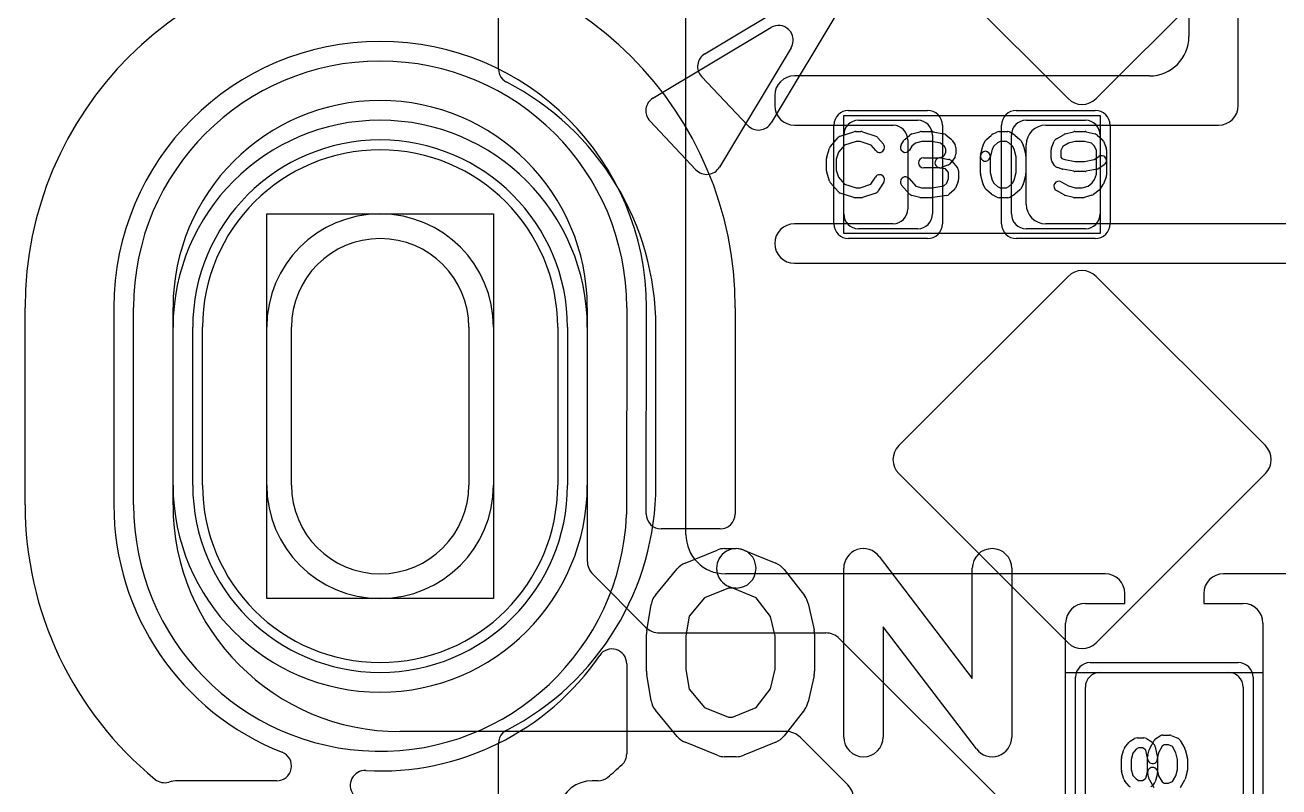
# Model space of a CAD drawing. Extents: x -3.2 to 23.2, y -0.5 to 25.
# Drawn here: x 0.1 to 6.46, y 9.57 to 13.43 of the extents above; entities that cross this region are included whole.
import ezdxf

# ---------------------------------------------------------------- set-up
doc = ezdxf.new("R2010")
doc.units = 0
for name, color, linetype in [('Hole', 1, 'CONTINUOUS'), ('L1', 3, 'CONTINUOUS'), ('L4', 3, 'CONTINUOUS'), ('MetalMask-A', 176, 'CONTINUOUS'), ('MetalMask-B', 176, 'CONTINUOUS'), ('PartsArea-A', 111, 'CONTINUOUS'), ('PartsSilk-A', 221, 'CONTINUOUS'), ('Resist-A', 2, 'CONTINUOUS'), ('Resist-B', 2, 'CONTINUOUS'), ('Silk-A', 140, 'CONTINUOUS')]:
    doc.layers.add(name, color=color, linetype=linetype)

msp = doc.modelspace()

# ---------------------------------------------------------------- linework, layer by layer
at = {"layer": 'Hole'}
for p, q in [((1.45, 11.1), (1.45, 11.9)), ((2.35, 11.9), (2.35, 11.1))]:
    msp.add_line(p, q, dxfattribs=at)
for centre, start, end in [((1.9, 11.9), 0, 180), ((1.9, 11.1), 180, 0)]:
    msp.add_arc(centre, 0.45, start, end, dxfattribs=at)
at = {"layer": 'L1'}
for p, q in [((6.25, 13.025), (6.25, 14.125)), ((3.45, 10.85), (3.45, 13.97)), ((6, 13.97), (6, 13.375)), ((5.8, 13.175), (4, 13.175)), ((3.9, 13.075), (3.9, 13.025)), ((4, 12.925), (4.50003, 12.925)), ((4.325, 12.95), (4.625, 12.95)), ((5.175, 12.95), (5.475, 12.95)), ((5.275, 12.925), (6.15, 12.925)), ((4.25, 12.475), (4.25, 12.875)), ((4.575, 12.85003), (4.575, 12.49997)), ((4.7, 12.875), (4.7, 12.475)), ((5.1, 12.475), (5.1, 12.875)), ((5.55, 12.875), (5.55, 12.475)), ((5.175, 12.525), (5.175, 12.825)), ((4.50003, 12.425), (4, 12.425)), ((4.625, 12.4), (4.325, 12.4)), ((5.475, 12.4), (5.175, 12.4)), ((6.55, 12.425), (5.275, 12.425)), ((4, 12.225), (6.7, 12.225)), ((0.85, 11), (0.85, 12)), ((2.95, 12), (2.95, 10.71642)), ((1, 11.1), (1, 11.9)), ((1.325, 11.1), (1.325, 11.9)), ((2.475, 11.9), (2.475, 11.1)), ((2.8, 11.9), (2.8, 11.1)), ((2.97929, 10.64571), (3.24571, 10.37929)), ((5.575, 10.65), (3.65, 10.65)), ((6.625, 10.65), (6.175, 10.65)), ((5.475, 10.5), (5.675, 10.5)), ((5.675, 10.5), (5.675, 10.55)), ((6.075, 10.55), (6.075, 10.5)), ((6.075, 10.5), (6.275, 10.5)), ((5.375, 9.525), (5.375, 10.4)), ((6.375, 10.4), (6.375, 9.525)), ((3.31642, 10.35), (4.15858, 10.35)), ((4.22929, 10.32071), (5.09571, 9.45429)), ((5.55, 10.15), (6.2, 10.15)), ((5.475, 9.505), (5.475, 10.075)), ((6.275, 10.075), (6.275, 9.505)), ((3.95858, 9.85), (2, 9.85)), ((4.27071, 9.57929), (4.02929, 9.82071))]:
    msp.add_line(p, q, dxfattribs=at)
for centre, radius, start, end in [((5.8, 13.375), 0.2, -90, 0), ((4, 13.075), 0.1, 90, 180), ((1.9, 12), 1.05, 0, 180), ((4, 13.025), 0.1, 180, -90), ((6.15, 13.025), 0.1, -90, 0), ((4.325, 12.875), 0.075, 90, 180), ((4.50003, 12.85003), 0.07497, 0, 90), ((4.625, 12.875), 0.075, 0, 90), ((5.175, 12.875), 0.075, 90, 180), ((5.275, 12.825), 0.1, 90, 180), ((5.475, 12.875), 0.075, 0, 90), ((1.9, 11.9), 0.9, 0, 180), ((5.275, 12.525), 0.1, 180, -90), ((1.9, 11.9), 0.575, 0, 180), ((4.325, 12.475), 0.075, 180, -90), ((4.50003, 12.49997), 0.07497, -90, 0), ((4.625, 12.475), 0.075, -90, 0), ((5.175, 12.475), 0.075, 180, -90), ((5.475, 12.475), 0.075, -90, 0), ((4, 12.325), 0.1, 90, 180), ((4, 12.325), 0.1, 180, -90), ((1.9, 11.1), 0.9, 180, 0), ((1.9, 11.1), 0.575, 180, 0), ((2, 11), 1.15, 180, -90), ((3.65, 10.85), 0.2, 180, -90), ((3.05, 10.71642), 0.1, 180, -135), ((5.575, 10.55), 0.1, 0, 90), ((6.175, 10.55), 0.1, 90, 180), ((5.475, 10.4), 0.1, 90, 180), ((6.275, 10.4), 0.1, 0, 90), ((3.31642, 10.45), 0.1, -135, -90), ((4.15858, 10.25), 0.1, 45, 90), ((5.55, 10.075), 0.075, 90, 180), ((6.2, 10.075), 0.075, 0, 90), ((3.95858, 9.75), 0.1, 45, 90), ((4.2, 9.50858), 0.1, 0, 45)]:
    msp.add_arc(centre, radius, start, end, dxfattribs=at)
at = {"layer": 'L4'}
for p, q in [((2.5, 13.2103), (2.5, 21.34148)), ((4.52904, 13.91849), (5.38762, 13.05991)), ((5.52904, 13.05991), (6.38762, 13.91849)), ((5.38763, 12.1585), (4.52904, 11.29991)), ((6.38762, 11.29991), (5.52903, 12.1585)), ((1, 11.1), (1, 11.9)), ((1.325, 11.1), (1.325, 11.9)), ((2.475, 11.9), (2.475, 11.1)), ((2.8, 11.9), (2.8, 11.1)), ((3.2977, 11.1), (3.2977, 11.9)), ((4.52904, 11.15849), (5.38762, 10.29991)), ((5.52904, 10.29991), (6.38762, 11.15849)), ((2.5, 7.53068), (2.5, 9.7897))]:
    msp.add_line(p, q, dxfattribs=at)
for centre, radius, start, end in [((2.57501, 13.2103), 0.07501, 180, -135), ((2.57498, 13.21027), 0.07497, -135, -116.568469), ((1.8977, 11.9), 1.4, 0, 62.624491), ((5.45833, 13.13062), 0.1, -135, -45), ((1.9, 11.9), 0.9, 0, 180), ((1.9, 11.9), 0.575, 0, 180), ((5.45833, 12.0878), 0.09998, 45, 135), ((4.59975, 11.2292), 0.1, 135, -135), ((6.31691, 11.2292), 0.1, -45, 45), ((1.9, 11.1), 0.9, 180, 0), ((1.9, 11.1), 0.575, 180, 0), ((1.8977, 11.1), 1.4, -62.624491, 0), ((5.45833, 10.37062), 0.1, -135, -45), ((2.57498, 9.78973), 0.07497, 116.568469, 135), ((2.57501, 9.7897), 0.07501, 135, 180)]:
    msp.add_arc(centre, radius, start, end, dxfattribs=at)
at = {"layer": 'MetalMask-A'}
for p, q in [((4.325, 12.95), (4.625, 12.95)), ((5.175, 12.95), (5.475, 12.95)), ((4.25, 12.475), (4.25, 12.875)), ((4.7, 12.875), (4.7, 12.475)), ((5.1, 12.475), (5.1, 12.875)), ((5.55, 12.875), (5.55, 12.475)), ((4.625, 12.4), (4.325, 12.4)), ((5.475, 12.4), (5.175, 12.4)), ((5.55, 10.15), (6.2, 10.15)), ((5.475, 9.505), (5.475, 10.075)), ((6.275, 10.075), (6.275, 9.505))]:
    msp.add_line(p, q, dxfattribs=at)
for centre, start, end in [((4.325, 12.875), 90, 180), ((4.625, 12.875), 0, 90), ((5.175, 12.875), 90, 180), ((5.475, 12.875), 0, 90), ((4.325, 12.475), 180, -90), ((4.625, 12.475), -90, 0), ((5.175, 12.475), 180, -90), ((5.475, 12.475), -90, 0), ((5.55, 10.075), 90, 180), ((6.2, 10.075), 0, 90)]:
    msp.add_arc(centre, 0.075, start, end, dxfattribs=at)
at = {"layer": 'MetalMask-B'}
for p, q in [((1, 11.1), (1, 11.9)), ((2.8, 11.9), (2.8, 11.1))]:
    msp.add_line(p, q, dxfattribs=at)
for centre, start, end in [((1.9, 11.9), 0, 180), ((1.9, 11.1), 180, 0)]:
    msp.add_arc(centre, 0.9, start, end, dxfattribs=at)
at = {"layer": 'PartsArea-A'}
for p, q in [((4.25, 12.375), (4.25, 12.975)), ((4.25, 12.975), (5.55, 12.975)), ((5.55, 12.975), (5.55, 12.375)), ((1.325, 10.525), (1.325, 12.475)), ((1.325, 12.475), (2.475, 12.475)), ((2.475, 12.475), (2.475, 10.525)), ((5.55, 12.375), (4.25, 12.375)), ((2.475, 10.525), (1.325, 10.525)), ((5.375, 8.15), (5.375, 10.15)), ((5.375, 10.15), (6.375, 10.15)), ((6.375, 10.15), (6.375, 8.15))]:
    msp.add_line(p, q, dxfattribs=at)
at = {"layer": 'PartsSilk-A'}
for p, q in [((3.28309, 13.06235), (3.88025, 13.42065)), ((3.98315, 13.31775), (3.6197, 12.712)), ((3.50087, 12.69909), (3.26715, 12.94654)), ((4.18258, 12.81739), (4.22147, 12.86183)), ((4.23266, 12.86918), (4.3021, 12.8914)), ((4.31362, 12.84259), (4.25452, 12.82368)), ((4.30972, 12.89259), (4.3375, 12.89259)), ((4.33344, 12.84259), (4.31362, 12.84259)), ((4.38952, 12.8239), (4.33344, 12.84259)), ((4.3454, 12.89131), (4.41207, 12.86909)), ((4.42338, 12.86137), (4.45115, 12.82804)), ((4.5413, 12.82529), (4.55519, 12.84751)), ((4.55978, 12.85295), (4.58478, 12.87517)), ((4.59495, 12.88064), (4.63662, 12.89175)), ((4.64634, 12.84259), (4.61356, 12.83385)), ((4.64306, 12.89259), (4.69861, 12.89259)), ((4.69601, 12.84259), (4.64634, 12.84259)), ((4.74042, 12.83324), (4.69601, 12.84259)), ((4.70376, 12.89205), (4.75654, 12.88094)), ((4.76701, 12.876), (4.79479, 12.85378)), ((4.80037, 12.84751), (4.81426, 12.82529)), ((4.95681, 12.82322), (4.96792, 12.84544)), ((4.97367, 12.85295), (4.99867, 12.87517)), ((5.0041, 12.87884), (5.02632, 12.88995)), ((5.0434, 12.84259), (5.02942, 12.8356)), ((5.0375, 12.89259), (5.08194, 12.89259)), ((5.0753, 12.84259), (5.0434, 12.84259)), ((5.08673, 12.83606), (5.0753, 12.84259)), ((5.09434, 12.8893), (5.11379, 12.87819)), ((5.118, 12.87517), (5.143, 12.85295)), ((5.14875, 12.84544), (5.15986, 12.82322)), ((5.30331, 12.81055), (5.3172, 12.84388)), ((5.32788, 12.85597), (5.36677, 12.87819)), ((5.37273, 12.88064), (5.41439, 12.89175)), ((5.42411, 12.84259), (5.38875, 12.83316)), ((5.42083, 12.89259), (5.47361, 12.89259)), ((5.47053, 12.84259), (5.42411, 12.84259)), ((5.50604, 12.83371), (5.47053, 12.84259)), ((5.47967, 12.89184), (5.52412, 12.88073)), ((5.53467, 12.87517), (5.55967, 12.85295)), ((5.56614, 12.84387), (5.58002, 12.81054)), ((4.16364, 12.76394), (4.17753, 12.80839)), ((4.22368, 12.78844), (4.2125, 12.75266)), ((4.25452, 12.82368), (4.22368, 12.78844)), ((4.41273, 12.79604), (4.38952, 12.8239)), ((4.59568, 12.81796), (4.5837, 12.79879)), ((4.61356, 12.83385), (4.59568, 12.81796)), ((4.76023, 12.8174), (4.74042, 12.83324)), ((4.75948, 12.77215), (4.76806, 12.78587)), ((4.76806, 12.80487), (4.76023, 12.8174)), ((4.76806, 12.78587), (4.76806, 12.80487)), ((4.81806, 12.81204), (4.81806, 12.7787)), ((4.94381, 12.77365), (4.95492, 12.8181)), ((5.00276, 12.80331), (4.99231, 12.76153)), ((5.01049, 12.81877), (5.00276, 12.80331)), ((5.02942, 12.8356), (5.01049, 12.81877)), ((5.10618, 12.81877), (5.08673, 12.83606)), ((5.11391, 12.80331), (5.10618, 12.81877)), ((5.12361, 12.76451), (5.11391, 12.80331)), ((5.16175, 12.8181), (5.17286, 12.77365)), ((5.30139, 12.75648), (5.30139, 12.80093)), ((5.36008, 12.81678), (5.35139, 12.79593)), ((5.35139, 12.79593), (5.35139, 12.76365)), ((5.38875, 12.83316), (5.36008, 12.81678)), ((5.52218, 12.81937), (5.50604, 12.83371)), ((5.53194, 12.79593), (5.52218, 12.81937)), ((5.53194, 12.6763), (5.53194, 12.79593)), ((5.58194, 12.80093), (5.58194, 12.6713)), ((4.1625, 12.69352), (4.1625, 12.75648)), ((4.2125, 12.75266), (4.2125, 12.69734)), ((4.65417, 12.75926), (4.7331, 12.75926)), ((4.7331, 12.75926), (4.7543, 12.76697)), ((4.74188, 12.75887), (4.78355, 12.75146)), ((4.7766, 12.72187), (4.74604, 12.71076)), ((4.7543, 12.76697), (4.75948, 12.77215)), ((4.79685, 12.7388), (4.78574, 12.72769)), ((4.79838, 12.74285), (4.82615, 12.70952)), ((4.81426, 12.76545), (4.80037, 12.74323)), ((4.94306, 12.68241), (4.94306, 12.76759)), ((4.99306, 12.76759), (4.99306, 12.68549)), ((5.12361, 12.68549), (5.12361, 12.76451)), ((5.17361, 12.76759), (5.17361, 12.68241)), ((5.31908, 12.72101), (5.30519, 12.74323)), ((5.35139, 12.76365), (5.35646, 12.75554)), ((5.35646, 12.75554), (5.3713, 12.75114)), ((5.3713, 12.75114), (5.42331, 12.74074)), ((5.42331, 12.74074), (5.47113, 12.74074)), ((5.47113, 12.74074), (5.51942, 12.75039)), ((5.51942, 12.75039), (5.54307, 12.76617)), ((5.57081, 12.72457), (5.54304, 12.70605)), ((4.17753, 12.64161), (4.16364, 12.68606)), ((4.2125, 12.69734), (4.22368, 12.66156)), ((4.22368, 12.66156), (4.25452, 12.62632)), ((4.38773, 12.6255), (4.41074, 12.66232)), ((4.58131, 12.65442), (4.61519, 12.61571)), ((4.7375, 12.70926), (4.65417, 12.70926)), ((4.76581, 12.70383), (4.73312, 12.70965)), ((4.78194, 12.68447), (4.76581, 12.70383)), ((4.77218, 12.63063), (4.78194, 12.65407)), ((4.78194, 12.65407), (4.78194, 12.68447)), ((4.83194, 12.69352), (4.83194, 12.64907)), ((4.95492, 12.6319), (4.94381, 12.67635)), ((4.99306, 12.68549), (5.00276, 12.64669)), ((5.11391, 12.64669), (5.12361, 12.68549)), ((5.17286, 12.67635), (5.16175, 12.6319)), ((5.35818, 12.70288), (5.33318, 12.71029)), ((5.41593, 12.69123), (5.36038, 12.70234)), ((5.47361, 12.69074), (5.42083, 12.69074)), ((5.53407, 12.70234), (5.47851, 12.69123)), ((5.51023, 12.6326), (5.52077, 12.64947)), ((5.52077, 12.64947), (5.53194, 12.6763)), ((5.58002, 12.66169), (5.56614, 12.62835)), ((4.22147, 12.58817), (4.18258, 12.63261)), ((4.25452, 12.62632), (4.31362, 12.60741)), ((4.31362, 12.60741), (4.33344, 12.60741)), ((4.33344, 12.60741), (4.38773, 12.6255)), ((4.45314, 12.63582), (4.42537, 12.59138)), ((4.58258, 12.57706), (4.54369, 12.6215)), ((4.61519, 12.61571), (4.64634, 12.60741)), ((4.64634, 12.60741), (4.69662, 12.60741)), ((4.69662, 12.60741), (4.75691, 12.61705)), ((4.75691, 12.61705), (4.77218, 12.63063)), ((4.80967, 12.59705), (4.78467, 12.57483)), ((4.83002, 12.63946), (4.81614, 12.60613)), ((4.96792, 12.60456), (4.95681, 12.62678)), ((4.99867, 12.57483), (4.97367, 12.59705)), ((5.00276, 12.64669), (5.01049, 12.63123)), ((5.01049, 12.63123), (5.02942, 12.6144)), ((5.02942, 12.6144), (5.0434, 12.60741)), ((5.0434, 12.60741), (5.0753, 12.60741)), ((5.0753, 12.60741), (5.08673, 12.61394)), ((5.08673, 12.61394), (5.10618, 12.63123)), ((5.10618, 12.63123), (5.11391, 12.64669)), ((5.143, 12.59705), (5.118, 12.57483)), ((5.15986, 12.62678), (5.14875, 12.60456)), ((5.36677, 12.57181), (5.32788, 12.59403)), ((5.35268, 12.63745), (5.38875, 12.61684)), ((5.38875, 12.61684), (5.42411, 12.60741)), ((5.42411, 12.60741), (5.459, 12.60741)), ((5.459, 12.60741), (5.4897, 12.61618)), ((5.4897, 12.61618), (5.51023, 12.6326)), ((5.54479, 12.59622), (5.51701, 12.574)), ((5.56426, 12.62471), (5.55037, 12.60249)), ((4.3021, 12.5586), (4.23266, 12.58082)), ((4.3375, 12.55741), (4.30972, 12.55741)), ((4.41207, 12.58091), (4.3454, 12.55869)), ((4.63662, 12.55825), (4.59495, 12.56936)), ((4.69861, 12.55741), (4.64306, 12.55741)), ((4.77201, 12.56883), (4.70256, 12.55772)), ((5.02632, 12.56005), (5.0041, 12.57116)), ((5.08194, 12.55741), (5.0375, 12.55741)), ((5.11379, 12.57181), (5.09434, 12.5607)), ((5.41439, 12.55825), (5.37273, 12.56936)), ((5.4625, 12.55741), (5.42083, 12.55741)), ((5.50826, 12.56948), (5.46937, 12.55837)), ((5.674, 9.76701), (5.69622, 9.79479)), ((5.70249, 9.80037), (5.72471, 9.81426)), ((5.73796, 9.81806), (5.7713, 9.81806)), ((5.78455, 9.81426), (5.80677, 9.80037)), ((5.80109, 9.76315), (5.82331, 9.80482)), ((5.8112, 9.79685), (5.82231, 9.78574)), ((5.83213, 9.81426), (5.85435, 9.82814)), ((5.86759, 9.83194), (5.90093, 9.83194)), ((5.91054, 9.83002), (5.94387, 9.81614)), ((5.95632, 9.80482), (5.97854, 9.76315)), ((5.65837, 9.71937), (5.66948, 9.75826)), ((5.71618, 9.7397), (5.70741, 9.709)), ((5.7326, 9.76023), (5.71618, 9.7397)), ((5.74513, 9.76806), (5.7326, 9.76023)), ((5.76413, 9.76806), (5.74513, 9.76806)), ((5.77785, 9.75948), (5.76413, 9.76806)), ((5.7816, 9.75574), (5.77785, 9.75948)), ((5.79123, 9.7076), (5.7816, 9.75574)), ((5.79158, 9.73005), (5.79899, 9.75783)), ((5.82914, 9.77296), (5.84025, 9.7174)), ((5.84656, 9.74217), (5.84074, 9.72033)), ((5.86428, 9.7754), (5.84656, 9.74217)), ((5.87476, 9.78194), (5.86428, 9.7754)), ((5.89593, 9.78194), (5.87476, 9.78194)), ((5.9164, 9.77342), (5.89593, 9.78194)), ((5.93317, 9.74197), (5.9164, 9.77342)), ((5.94259, 9.709), (5.93317, 9.74197)), ((5.98052, 9.75826), (5.99163, 9.71937)), ((5.65741, 9.65417), (5.65741, 9.7125)), ((5.70741, 9.709), (5.70741, 9.65767)), ((5.79074, 9.64634), (5.79074, 9.72361)), ((5.84074, 9.72033), (5.84074, 9.64306)), ((5.94259, 9.65767), (5.94259, 9.709)), ((5.99259, 9.7125), (5.99259, 9.65417)), ((5.66948, 9.60841), (5.65837, 9.6473)), ((5.69705, 9.57367), (5.67483, 9.59867)), ((5.70741, 9.65767), (5.71599, 9.62763)), ((5.71599, 9.62763), (5.73204, 9.60957)), ((5.73204, 9.60957), (5.74513, 9.60139)), ((5.74513, 9.60139), (5.76413, 9.60139)), ((5.76413, 9.60139), (5.77785, 9.60997)), ((5.77785, 9.60997), (5.7822, 9.61432)), ((5.7822, 9.61432), (5.79074, 9.64634)), ((5.79899, 9.60884), (5.79158, 9.63662)), ((5.82366, 9.56399), (5.80144, 9.60288)), ((5.8399, 9.63662), (5.82879, 9.59495)), ((5.8399, 9.6495), (5.84647, 9.62486)), ((5.84647, 9.62486), (5.86396, 9.59425)), ((5.91678, 9.59619), (5.93327, 9.62506)), ((5.93327, 9.62506), (5.94259, 9.65767)), ((5.97819, 9.60288), (5.95597, 9.56399)), ((5.99163, 9.6473), (5.98052, 9.60841)), ((5.82231, 9.58371), (5.8112, 9.5726)), ((5.86396, 9.59425), (5.87476, 9.5875)), ((5.87476, 9.5875), (5.89593, 9.5875)), ((5.89593, 9.5875), (5.91678, 9.59619))]:
    msp.add_line(p, q, dxfattribs=at)
for centre, radius, start, end in [((3.91884, 13.35634), 0.075, -30.966377, 120.963954), ((3.32167, 12.99804), 0.075, 120.959826, -136.635136), ((4.24028, 12.84537), 0.025, 107.746418, 138.811918), ((4.30972, 12.86759), 0.025, 90, 107.746418), ((4.3375, 12.86759), 0.025, 71.579545, 90), ((4.40417, 12.84537), 0.025, 39.790899, 71.579545), ((4.57639, 12.83426), 0.025, 131.627831, 147.989981), ((4.60139, 12.85648), 0.025, 104.925513, 131.630694), ((4.64306, 12.86759), 0.025, 90, 104.92885), ((4.69861, 12.86759), 0.025, 78.110161, 90), ((4.75139, 12.85648), 0.025, 51.333033, 78.112983), ((4.77917, 12.83426), 0.025, 32.005383, 51.345223), ((4.99028, 12.83426), 0.025, 131.627831, 153.434949), ((5.01528, 12.85648), 0.025, 116.565051, 131.62783), ((5.0375, 12.86759), 0.025, 90, 116.565051), ((5.08194, 12.86759), 0.025, 60.266489, 90), ((5.10139, 12.85648), 0.025, 48.372169, 60.266489), ((5.12639, 12.83426), 0.025, 26.565051, 48.37217), ((5.34028, 12.83426), 0.025, 119.733511, 157.376473), ((5.37917, 12.85648), 0.025, 104.925513, 119.741708), ((5.42083, 12.86759), 0.025, 90, 104.932273), ((5.47361, 12.86759), 0.025, 75.969316, 90), ((5.51806, 12.85648), 0.025, 48.372169, 75.96679), ((5.54306, 12.83426), 0.025, 22.605762, 48.369306), ((4.20139, 12.80093), 0.025, 138.811918, 162.637772), ((4.43194, 12.81204), 0.025, -140.209101, 39.800498), ((4.5625, 12.81204), 0.025, 147.994617, -32.010019), ((4.79306, 12.81204), 0.025, 0, 32.010019), ((4.79306, 12.7787), 0.025, -32.005383, 0), ((4.96806, 12.76759), 0.025, 0, 180), ((4.97917, 12.81204), 0.025, 153.434949, 165.969316), ((5.1375, 12.81204), 0.025, 14.030684, 26.565051), ((5.32639, 12.80093), 0.025, 157.373085, 180), ((5.55694, 12.80093), 0.025, 0, 22.608878), ((4.1875, 12.75648), 0.025, 162.637772, 180), ((4.65417, 12.73426), 0.025, 90, -90), ((4.7375, 12.73426), 0.025, 79.908369, -100.083264), ((4.76806, 12.74537), 0.025, -70.02864, -45), ((4.77917, 12.72685), 0.025, 39.790899, 79.916736), ((4.77917, 12.75648), 0.025, -45, -32.010019), ((4.96806, 12.76759), 0.025, 165.969316, -14.03321), ((5.14861, 12.76759), 0.025, 0, 14.030684), ((5.32639, 12.75648), 0.025, 180, -147.989981), ((5.34028, 12.73426), 0.025, -147.994617, -106.509823), ((5.55694, 12.74537), 0.025, -56.303576, 123.699589), ((3.55539, 12.75059), 0.075, -136.63164, -30.963579), ((4.1875, 12.69352), 0.025, 180, -162.637772), ((4.43194, 12.64907), 0.025, -32.005383, 147.999253), ((4.5625, 12.63796), 0.025, 41.188082, -138.810424), ((4.7375, 12.73426), 0.025, -90, -70.02141), ((4.80694, 12.69352), 0.025, 0, 39.800498), ((4.80694, 12.64907), 0.025, -22.605762, 0), ((4.96806, 12.68241), 0.025, 180, -165.969316), ((5.14861, 12.68241), 0.025, -14.030684, 0), ((5.36528, 12.72685), 0.025, -106.499478, -101.309932), ((5.42083, 12.71574), 0.025, -101.305437, -90), ((5.47361, 12.71574), 0.025, -90, -78.692051), ((5.52917, 12.72685), 0.025, -78.694563, -56.300411), ((5.55694, 12.6713), 0.025, -22.605762, 0), ((4.20139, 12.64907), 0.025, -162.637772, -138.811918), ((4.24028, 12.60463), 0.025, -138.811918, -107.746418), ((4.40417, 12.60463), 0.025, -71.579545, -32.005383), ((4.79306, 12.61574), 0.025, -48.372169, -22.608878), ((4.97917, 12.63796), 0.025, -165.969316, -153.434949), ((4.99028, 12.61574), 0.025, -153.434949, -131.62783), ((5.12639, 12.61574), 0.025, -48.372169, -26.565051), ((5.1375, 12.63796), 0.025, -26.565051, -14.030684), ((5.34028, 12.61574), 0.025, 60.266489, -119.741708), ((5.52917, 12.61574), 0.025, -51.333033, -32.010019), ((5.54306, 12.63796), 0.025, -32.005383, -22.602779), ((4.30972, 12.58241), 0.025, -107.746418, -90), ((4.3375, 12.58241), 0.025, -90, -71.579545), ((4.60139, 12.59352), 0.025, -138.811918, -104.92885), ((4.64306, 12.58241), 0.025, -104.925513, -90), ((4.69861, 12.58241), 0.025, -90, -80.911332), ((4.76806, 12.59352), 0.025, -80.910628, -48.369306), ((5.01528, 12.59352), 0.025, -131.627831, -116.565051), ((5.0375, 12.58241), 0.025, -116.565051, -90), ((5.08194, 12.58241), 0.025, -90, -60.266489), ((5.10139, 12.59352), 0.025, -60.266489, -48.37217), ((5.37917, 12.59352), 0.025, -119.733511, -104.932273), ((5.42083, 12.58241), 0.025, -104.925513, -90), ((5.4625, 12.58241), 0.025, -90, -74.05655), ((5.50139, 12.59352), 0.025, -74.051456, -51.345223), ((5.71574, 9.77917), 0.025, 122.005383, 141.333033), ((5.73796, 9.79306), 0.025, 90, 122.005383), ((5.7713, 9.79306), 0.025, 57.994617, 90), ((5.79352, 9.77917), 0.025, 45, 57.994617), ((5.84537, 9.79306), 0.025, 121.985944, 151.931795), ((5.86759, 9.80694), 0.025, 90, 121.991474), ((5.90093, 9.80694), 0.025, 67.394238, 90), ((5.93426, 9.79306), 0.025, 28.061701, 67.391122), ((5.69352, 9.75139), 0.025, 141.333033, 164.051456), ((5.81574, 9.72361), 0.025, 165.074487, 180), ((5.82315, 9.75139), 0.025, 151.938299, 165.064732), ((5.80463, 9.76806), 0.025, 11.305437, 45), ((5.95648, 9.75139), 0.025, 15.948544, 28.068205), ((5.68241, 9.7125), 0.025, 164.051456, 180), ((5.81574, 9.64306), 0.025, 14.925513, -165.064732), ((5.81574, 9.7125), 0.025, -168.694563, 11.307949), ((5.96759, 9.7125), 0.025, 0, 15.94345), ((5.68241, 9.65417), 0.025, 180, -164.051456), ((5.69352, 9.61528), 0.025, -164.051456, -138.37217), ((5.82315, 9.61528), 0.025, -165.074487, -150.258292), ((5.81574, 9.64306), 0.025, -14.925513, 0), ((5.95648, 9.61528), 0.025, -29.733511, -15.94345), ((5.96759, 9.65417), 0.025, -15.948544, 0), ((5.71574, 9.59028), 0.025, -138.372169, -122.005383), ((5.79352, 9.59028), 0.025, -57.994617, -45), ((5.80463, 9.60139), 0.025, -45, -14.925513)]:
    msp.add_arc(centre, radius, start, end, dxfattribs=at)
at = {"layer": 'Resist-A'}
for p, q in [((4.275, 13), (4.675, 13)), ((5.125, 13), (5.525, 13)), ((4.2, 12.425), (4.2, 12.925)), ((4.75, 12.925), (4.75, 12.425)), ((5.05, 12.425), (5.05, 12.925)), ((5.6, 12.925), (5.6, 12.425)), ((4.675, 12.35), (4.275, 12.35)), ((5.525, 12.35), (5.125, 12.35)), ((0.65, 11), (0.65, 12)), ((3.15, 12), (3.149, 10.9515)), ((0.95, 11.1), (0.95, 11.9)), ((1.325, 11.1), (1.325, 11.9)), ((2.475, 11.9), (2.475, 11.1)), ((2.85, 11.9), (2.85, 11.1)), ((5.5, 10.2), (6.25, 10.2)), ((5.425, 9.455), (5.425, 10.125)), ((6.325, 10.125), (6.325, 9.455))]:
    msp.add_line(p, q, dxfattribs=at)
for centre, radius, start, end in [((1.9, 12), 1.25, 0, 180), ((4.275, 12.925), 0.075, 90, 180), ((4.675, 12.925), 0.075, 0, 90), ((5.125, 12.925), 0.075, 90, 180), ((5.525, 12.925), 0.075, 0, 90), ((1.9, 11.9), 0.95, 0, 180), ((1.9, 11.9), 0.575, 0, 180), ((4.275, 12.425), 0.075, 180, -90), ((4.675, 12.425), 0.075, -90, 0), ((5.125, 12.425), 0.075, 180, -90), ((5.525, 12.425), 0.075, -90, 0), ((1.9, 11.1), 0.95, 180, 0), ((1.9, 11.1), 0.575, 180, 0), ((1.9, 11), 1.25, 180, -2.362168), ((3.074, 10.95157), 0.075, -2.361139, -0.053476), ((5.5, 10.125), 0.075, 90, 180), ((6.25, 10.125), 0.075, 0, 90)]:
    msp.add_arc(centre, radius, start, end, dxfattribs=at)
at = {"layer": 'Resist-B'}
for p, q in [((0.85, 11.1), (0.85, 11.9)), ((0.95, 11.1), (0.95, 11.9)), ((1.325, 11.1), (1.325, 11.9)), ((2.475, 11.9), (2.475, 11.1)), ((2.85, 11.9), (2.85, 11.1)), ((2.95, 11.9), (2.95, 11.1))]:
    msp.add_line(p, q, dxfattribs=at)
for centre, radius, start, end in [((1.9, 11.9), 1.05, 0, 180), ((1.9, 11.9), 0.95, 0, 180), ((1.9, 11.9), 0.575, 0, 180), ((1.9, 11.1), 1.05, 180, 0), ((1.9, 11.1), 0.95, 180, 0), ((1.9, 11.1), 0.575, 180, 0)]:
    msp.add_arc(centre, radius, start, end, dxfattribs=at)
at = {"layer": 'Silk-A'}
for p, q in [((3.54559, 13.28735), (4.14275, 13.64565)), ((4.24565, 13.54275), (3.8822, 12.937)), ((3.76337, 12.92409), (3.52965, 13.17154)), ((0.1, 11), (0.1, 12)), ((0.55, 12), (0.55, 11)), ((3.249, 10.95285), (3.25, 11.9999)), ((3.7, 11.99948), (3.699, 10.95271)), ((3.624, 10.87778), (3.324, 10.87778)), ((3.44547, 10.70366), (3.60844, 10.77033)), ((3.6463, 10.77778), (3.70556, 10.77778)), ((3.74343, 10.77033), (3.90639, 10.70366)), ((4.42954, 10.73838), (4.90185, 10.11848)), ((3.2954, 10.5418), (3.40651, 10.67513)), ((3.94746, 10.6725), (4.05116, 10.53917)), ((4.25, 9.82222), (4.25, 10.67778)), ((4.90185, 10.11848), (4.90185, 10.67778)), ((5.10185, 10.67778), (5.10185, 9.82222)), ((3.66596, 10.57778), (3.54422, 10.52798)), ((3.70556, 10.57778), (3.66596, 10.57778)), ((3.80596, 10.52866), (3.66769, 10.58523)), ((3.25136, 10.36088), (3.27358, 10.49422)), ((3.54422, 10.52798), (3.4664, 10.43459)), ((3.87948, 10.43414), (3.80596, 10.52866)), ((4.06984, 10.49947), (4.09947, 10.36613)), ((3.4664, 10.43459), (3.45, 10.33616)), ((3.90185, 10.33346), (3.87948, 10.43414)), ((4.92231, 9.76162), (4.45, 10.38152)), ((4.45, 10.38152), (4.45, 9.82222)), ((3.25, 10.15556), (3.25, 10.34444)), ((3.45, 10.33616), (3.45, 10.16384)), ((3.90185, 10.16654), (3.90185, 10.33346)), ((4.10185, 10.34444), (4.10185, 10.15556)), ((3.15, 10.19375), (3.15, 9.73707)), ((3.27358, 10.00578), (3.25136, 10.13912)), ((3.45, 10.16384), (3.4664, 10.06541)), ((3.87948, 10.06586), (3.90185, 10.16654)), ((4.09947, 10.13387), (4.06984, 10.00053)), ((3.4664, 10.06541), (3.54422, 9.97202)), ((3.80596, 9.97134), (3.87948, 10.06586)), ((3.40651, 9.82487), (3.2954, 9.9582)), ((3.54422, 9.97202), (3.66596, 9.92222)), ((3.66596, 9.92222), (3.6859, 9.92222)), ((3.6859, 9.92222), (3.80596, 9.97134)), ((4.05116, 9.96083), (3.94746, 9.8275)), ((3.60844, 9.72967), (3.44547, 9.79634)), ((3.90639, 9.79634), (3.74343, 9.72967)), ((3.70556, 9.72222), (3.6463, 9.72222)), ((1.3756, 9.6), (0.87499, 9.6)), ((3.00454, 9.6), (2.975, 9.6))]:
    msp.add_line(p, q, dxfattribs=at)
for centre, radius, start, end in [((1.9, 12), 1.8, 0, 180), ((1.9, 12), 1.35, 0, 180), ((3.58417, 13.22304), 0.075, 120.959826, -136.635136), ((3.81789, 12.97559), 0.075, -136.63164, -30.963579), ((3.15, 12), 0.1, -0.057296, 0), ((3.15, 12), 0.55, -0.054171, 0), ((1.90001, 11), 1.80001, 180, -129.322575), ((1.90001, 11.00001), 1.35001, -179.999576, -111.592639), ((3.324, 10.95278), 0.075, 179.946524, -90), ((3.624, 10.95278), 0.075, -90, -0.053476), ((3.70556, 10.67778), 0.1, 67.746396, -112.250393), ((3.6463, 10.67778), 0.1, 90, 112.248301), ((3.70556, 10.67778), 0.1, -90, 90), ((4.35, 10.67778), 0.1, 37.30308, 180), ((5.00185, 10.67778), 0.1, 0, 180), ((3.48333, 10.61111), 0.1, 112.2483, 140.192962), ((3.86852, 10.61111), 0.1, 37.871466, 67.746396), ((3.37222, 10.47778), 0.1, 140.192962, 170.537678), ((3.97222, 10.47778), 0.1, 12.526943, 37.871466), ((3.35, 10.34444), 0.1, 170.537678, 180), ((4.00185, 10.34444), 0.1, 0, 12.526943), ((1.90001, 11.00001), 1.35001, -93.080153, -34.45744), ((3.075, 10.19375), 0.075, 0, 145.544989), ((3.35, 10.15556), 0.1, 180, -170.537678), ((4.00185, 10.15556), 0.1, -12.526943, 0), ((3.37222, 10.02222), 0.1, -170.537678, -140.192962), ((3.97222, 10.02222), 0.1, -37.871466, -12.526943), ((3.48333, 9.88889), 0.1, -140.192962, -112.248301), ((3.86852, 9.88889), 0.1, -67.746396, -37.871466), ((4.35, 9.82222), 0.1, 180, 0), ((5.00185, 9.82222), 0.1, -142.69692, 0), ((1.3756, 9.675), 0.075, -90, 68.408537), ((3.075, 9.73707), 0.075, -47.063917, 0), ((3.6463, 9.82222), 0.1, -112.2483, -90), ((3.70556, 9.82222), 0.1, -90, -67.746396), ((1.9, 11), 1.8, -50.185014, -47.065548), ((0.8069, 9.66555), 0.075, -129.324344, -73.41344), ((0.87495, 9.42499), 0.17501, 89.986905, 105.456115), ((1.82344, 9.57706), 0.075, 86.919756, -142.535744), ((2.975, 9.425), 0.175, 90, 164.987809), ((3.00454, 9.675), 0.075, -90, -50.187582)]:
    msp.add_arc(centre, radius, start, end, dxfattribs=at)

doc.saveas('drawing.dxf')
